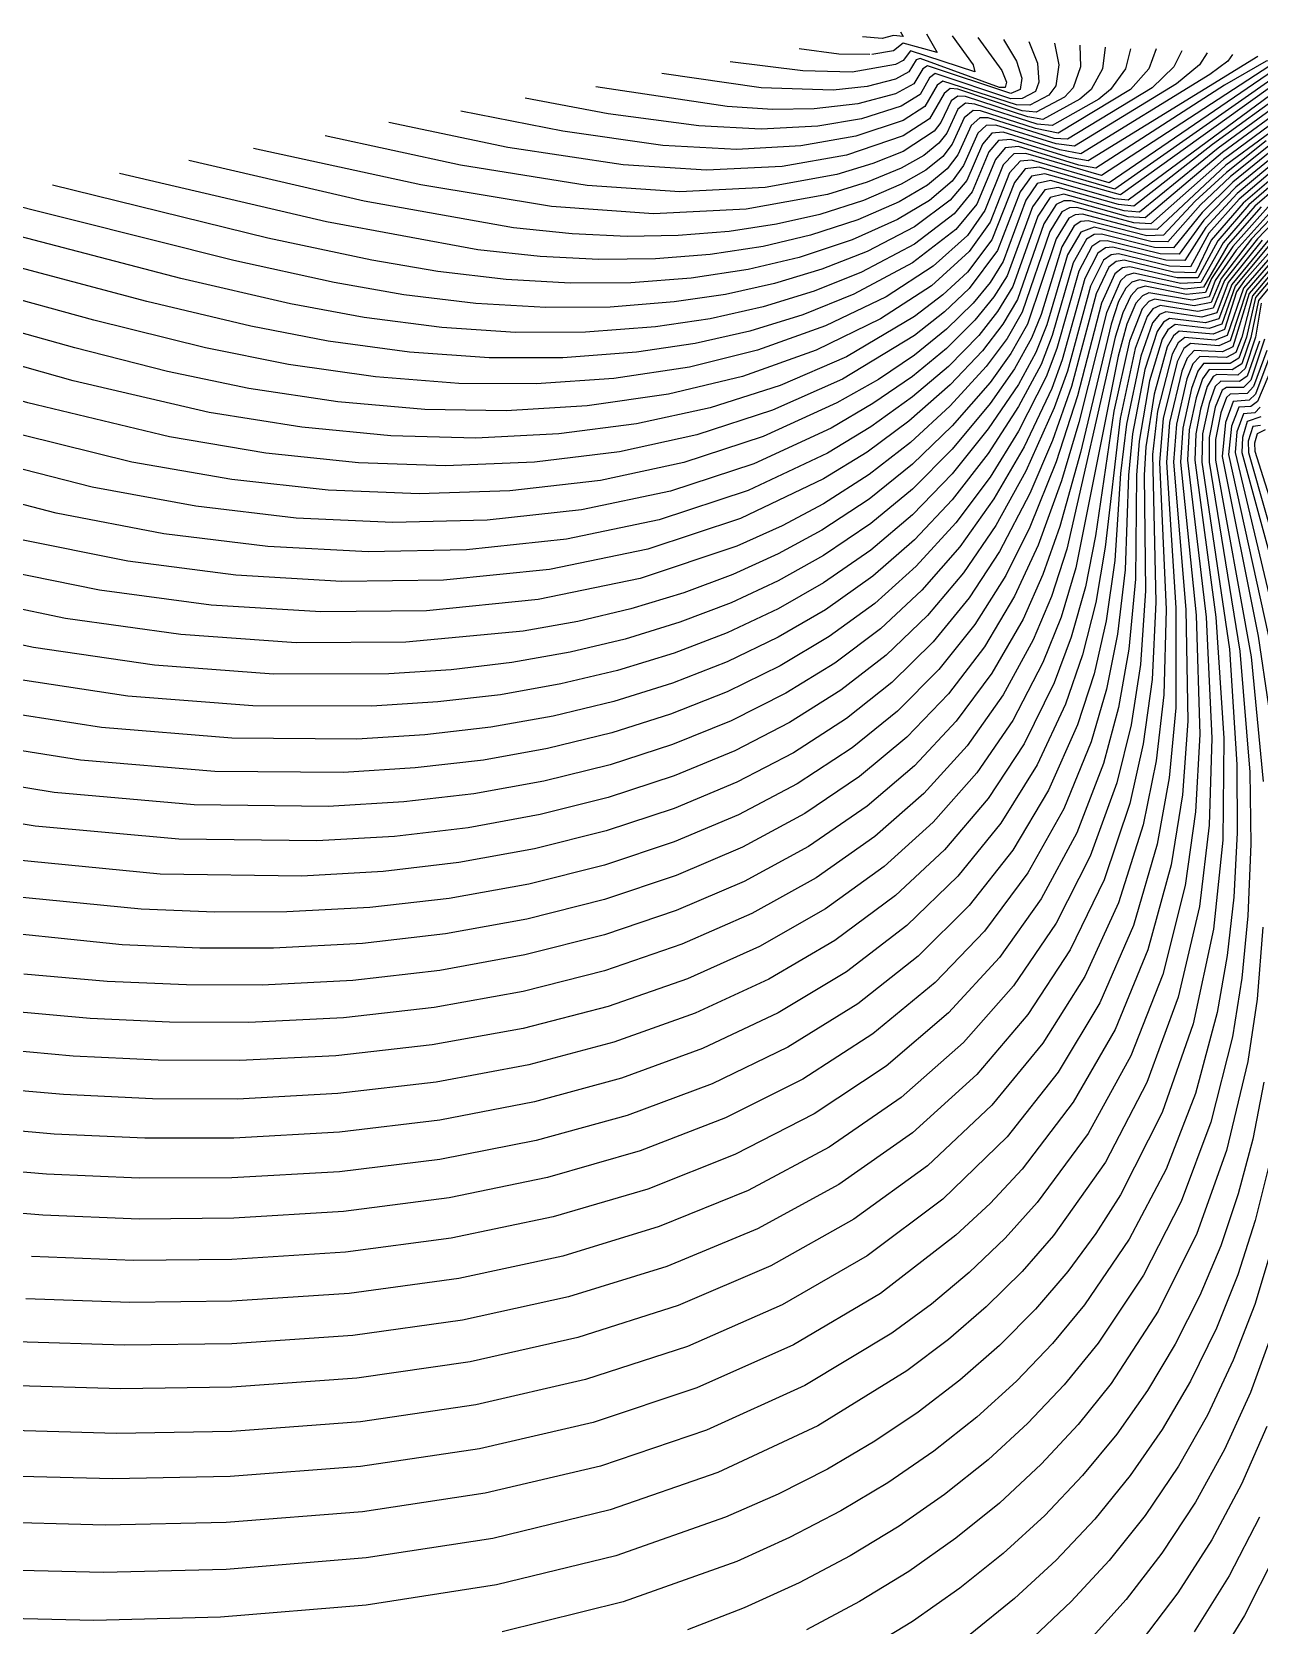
# Model space of a CAD drawing. Header units: inches. Extents: x 2608994 to 2618701, y 1261813 to 1271655.
# Drawn here: x 2614769 to 2615548, y 1270644 to 1271655 of the extents above; entities that cross this region are included whole.
import ezdxf

# ---------------------------------------------------------------- set-up
doc = ezdxf.new("R2010")
doc.units = ezdxf.units.IN
doc.header["$MEASUREMENT"] = 0

msp = doc.modelspace()

# ---------------------------------------------------------------- linework, layer by layer
for points, elevation in [([(2615386.1, 1271650.1), (2615394.4, 1271636.3), (2615397.7, 1271625.5), (2615396.8, 1271618.3), (2615390.8, 1271615.8), (2615338, 1271633.3), (2615335, 1271631.5), (2615329.2, 1271621.9), (2615317.6, 1271615.6), (2615293.6, 1271609.3), (2615266, 1271606.1), (2615239.6, 1271605.7), (2615210.8, 1271607.6), (2615127.3, 1271620.1)], 325), ([(2615369.8, 1271651.3), (2615385.2, 1271630.3), (2615388.1, 1271623.1), (2615387.2, 1271619.7), (2615383.6, 1271619.7), (2615333.2, 1271638.1), (2615330.8, 1271637.2), (2615326, 1271629.5), (2615317.6, 1271625), (2615299.6, 1271620.3), (2615278, 1271617.9), (2615232.4, 1271619.3), (2615169.2, 1271628.5)], 326), ([(2615353.5, 1271652.5), (2615367, 1271633.9), (2615368, 1271629.5), (2615327.2, 1271642.9), (2615322.4, 1271636.8), (2615317.6, 1271634.2), (2615290, 1271629.3), (2615258.8, 1271630.1), (2615212.6, 1271635.9)], 327), ([(2615320.8, 1271654.9), (2615322.4, 1271651.9), (2615316.4, 1271652.7), (2615309.2, 1271650.8), (2615296.6, 1271651.8)], 329), ([(2615337.2, 1271653.7), (2615344, 1271641.8), (2615322.4, 1271647.8), (2615316.4, 1271642.9), (2615302.6, 1271640.6)], 328), ([(2615547.6, 1271639.3), (2615440, 1271573), (2615428, 1271575.2), (2615390.8, 1271586.7), (2615382.9, 1271585.9), (2615376.9, 1271578.7), (2615366.3, 1271553.5), (2615354.8, 1271539.4), (2615329.6, 1271520.2), (2615296, 1271502.4), (2615266, 1271490.4), (2615233.6, 1271480.4), (2615200, 1271472.9), (2615165.2, 1271467.7), (2615120.8, 1271464.3), (2615076.4, 1271464.2), (2615029.6, 1271467.3), (2614980.4, 1271473.7), (2614933.6, 1271482.4), (2614864, 1271498.3), (2614696.2, 1271542.1)], 315), ([(2615531.6, 1271640.5), (2615528.6, 1271636.3), (2615517.1, 1271627.9), (2615435.2, 1271577.5), (2615422, 1271580), (2615386, 1271591.2), (2615378.8, 1271590.6), (2615372.8, 1271583.6), (2615362.9, 1271560.7), (2615352.4, 1271548.1), (2615329.6, 1271531.1), (2615299.6, 1271515.6), (2615270.8, 1271504.3), (2615240.8, 1271495.2), (2615209.6, 1271488.3), (2615177.2, 1271483.5), (2615136.4, 1271480.2), (2615095.6, 1271479.9), (2615051.2, 1271482.6), (2615005.6, 1271488.1), (2614961.3, 1271495.9), (2614897.6, 1271509.8), (2614739.8, 1271549.3)], 316), ([(2615515.5, 1271641.7), (2615510.6, 1271633.9), (2615496, 1271621.9), (2615431.3, 1271582.3), (2615419.6, 1271583.8), (2615381.2, 1271595.7), (2615375.2, 1271595.6), (2615369.8, 1271590.7), (2615360.8, 1271570.1), (2615353.6, 1271560.2), (2615339.2, 1271548), (2615318.8, 1271535.8), (2615290, 1271523), (2615256.4, 1271511.8), (2615224, 1271504.2), (2615188, 1271498.7), (2615149.6, 1271495.7), (2615111.2, 1271495.4), (2615070.4, 1271497.7), (2615027.2, 1271502.8), (2614985.2, 1271510), (2614919.2, 1271523.9), (2614782.5, 1271557.7)], 317), ([(2615499.3, 1271642.9), (2615494.3, 1271632.7), (2615480.6, 1271619.5), (2615426.8, 1271586.9), (2615418.4, 1271587.3), (2615376.4, 1271600.3), (2615371.2, 1271600.3), (2615365.6, 1271595.6), (2615357.2, 1271576.8), (2615350.4, 1271567.9), (2615338, 1271557.6), (2615320, 1271547.1), (2615293.6, 1271535.6), (2615263.6, 1271525.8), (2615233.6, 1271518.8), (2615200, 1271513.7), (2615165.2, 1271510.9), (2615129.2, 1271510.4), (2615092, 1271512.4), (2615052.4, 1271516.7), (2614956.4, 1271534.4), (2614825, 1271565.1)], 318), ([(2615483.1, 1271644.1), (2615478.4, 1271631.5), (2615466.7, 1271618.3), (2615420.8, 1271590.7), (2615406.4, 1271593.6), (2615371.6, 1271604.8), (2615366.8, 1271605), (2615361.2, 1271600.3), (2615353.6, 1271583.6), (2615347.6, 1271575.9), (2615336.8, 1271567.1), (2615321.2, 1271558.2), (2615297.2, 1271547.9), (2615269.6, 1271539.1), (2615242, 1271532.8), (2615212, 1271528.3), (2615179.6, 1271525.6), (2615147.2, 1271525.1), (2615112.4, 1271526.8), (2615075.2, 1271530.6), (2614980.4, 1271547.5), (2614869, 1271573.3)], 319), ([(2615466.8, 1271644.1), (2615463.5, 1271631.5), (2615454.1, 1271618.3), (2615446.6, 1271612.3), (2615417, 1271595.5), (2615407.6, 1271596.3), (2615368, 1271609), (2615362, 1271609.6), (2615357.2, 1271605.9), (2615350.2, 1271590.7), (2615345.2, 1271584.3), (2615335.6, 1271576.5), (2615321.2, 1271568.4), (2615299.6, 1271559.5), (2615274.4, 1271551.8), (2615222.8, 1271542.4), (2615164, 1271539.5), (2615099.2, 1271544.1), (2615016.4, 1271557.9), (2614910.2, 1271580.9)], 320), ([(2615450.7, 1271645.3), (2615448.9, 1271631.5), (2615441.7, 1271618.3), (2615434.7, 1271612.3), (2615411.2, 1271599.4), (2615401.6, 1271600.9), (2615362, 1271613.9), (2615357.2, 1271614.2), (2615353, 1271611.1), (2615346.4, 1271597.3), (2615342.1, 1271591.9), (2615322.4, 1271579), (2615303.2, 1271571.3), (2615280.4, 1271564.4), (2615234.8, 1271556.2), (2615180.8, 1271553.5), (2615122, 1271557.4), (2615041.6, 1271570.3), (2614955.5, 1271588.9)], 321), ([(2615434.6, 1271646.5), (2615435, 1271632.7), (2615430.4, 1271619.5), (2615424.8, 1271613.5), (2615406.8, 1271603.9), (2615398, 1271604.8), (2615357.2, 1271618.5), (2615352.4, 1271618.9), (2615348.4, 1271615.9), (2615339.2, 1271599.7), (2615322.4, 1271588.9), (2615286.4, 1271576.7), (2615245.6, 1271569.5), (2615197.6, 1271567.1), (2615144.8, 1271570.5), (2615071.6, 1271581.6), (2614996, 1271597.3)], 322), ([(2615418.5, 1271647.7), (2615421.2, 1271633.9), (2615419.3, 1271620.7), (2615414.9, 1271614.7), (2615402.8, 1271608.5), (2615394.4, 1271608.6), (2615347.6, 1271623.7), (2615344, 1271621.1), (2615336.3, 1271607.5), (2615322.4, 1271598.6), (2615292.4, 1271588.7), (2615257.6, 1271582.6), (2615216.8, 1271580.3), (2615170, 1271582.9), (2615106.4, 1271591.8), (2615041.7, 1271604.5)], 323), ([(2615402.3, 1271648.9), (2615407.7, 1271635.1), (2615408.6, 1271623.1), (2615406.4, 1271617.1), (2615398, 1271612.6), (2615390.8, 1271612.4), (2615342.8, 1271628.5), (2615339.2, 1271625.8), (2615333.2, 1271615.1), (2615321.2, 1271607.7), (2615296, 1271599.7), (2615268.4, 1271595.1), (2615232.4, 1271593.2), (2615192.8, 1271595.2), (2615135.2, 1271602.9), (2615082.5, 1271612.9)], 324), ([(2615301.4, 1271640.5), (2615281.6, 1271640.8), (2615256.4, 1271644.1)], 328), ([(2615634.1, 1271623.7), (2615596, 1271629.3), (2615557.6, 1271630.5), (2615453.2, 1271559.1), (2615404, 1271573.5), (2615396.8, 1271572.9), (2615389.9, 1271565.5), (2615377.6, 1271534.2), (2615364.4, 1271515.5), (2615340.4, 1271493.8), (2615308, 1271472.8), (2615267.2, 1271453), (2615220.4, 1271436.3), (2615173.6, 1271425), (2615122, 1271417.5), (2615070.4, 1271414.5), (2615018.8, 1271415.3), (2614963.6, 1271420.1), (2614907.2, 1271428.7), (2614855.6, 1271439.4), (2614796.8, 1271454.4), (2614568.8, 1271518.1)], 312), ([(2615587.4, 1271632.1), (2615555.2, 1271633.4), (2615448.4, 1271563.7), (2615400.4, 1271577.7), (2615392.8, 1271577.5), (2615386, 1271570.6), (2615374.3, 1271541.5), (2615363.2, 1271525.7), (2615341.6, 1271506.2), (2615311.6, 1271486.8), (2615273.2, 1271468.3), (2615230, 1271452.9), (2615186.8, 1271442.2), (2615138.8, 1271434.9), (2615089.6, 1271431.5), (2615040.4, 1271431.8), (2614987.6, 1271435.9), (2614932.4, 1271443.8), (2614879.6, 1271454.4), (2614808.8, 1271472), (2614609.9, 1271526.5)], 313), ([(2615559.9, 1271636.9), (2615552.8, 1271636.4), (2615526.4, 1271621), (2615444.8, 1271568.5), (2615434, 1271570.4), (2615395.6, 1271582.2), (2615387.2, 1271581.4), (2615381.1, 1271573.9), (2615369.2, 1271545.6), (2615356, 1271529.5), (2615328.4, 1271508.3), (2615291.2, 1271488.4), (2615258.8, 1271475.4), (2615225.2, 1271464.9), (2615190.4, 1271457.2), (2615153.2, 1271451.6), (2615106.4, 1271448.1), (2615059.6, 1271448.1), (2615009.2, 1271451.7), (2614957.6, 1271458.7), (2614908.4, 1271468.1), (2614842.4, 1271483.8), (2614654.3, 1271533.7)], 314), ([(2615749.3, 1271603.3), (2615622.4, 1271623.1), (2615562.4, 1271624.6), (2615460.4, 1271551.4), (2615412.4, 1271564.8), (2615404, 1271563.4), (2615396.7, 1271553.5), (2615382.4, 1271516.1), (2615364.4, 1271492.1), (2615348.8, 1271477.2), (2615329.6, 1271462.2), (2615284, 1271434.6), (2615239.6, 1271414.9), (2615191.6, 1271399.2), (2615142.4, 1271388.5), (2615088.4, 1271381.9), (2615032, 1271379.6), (2614976.8, 1271381.4), (2614918, 1271387.6), (2614856.8, 1271397.9), (2614766.8, 1271419.5), (2614482.5, 1271502.5)], 310), ([(2615688.1, 1271614.1), (2615606.8, 1271626.4), (2615560, 1271627.5), (2615456.8, 1271555.1), (2615408.8, 1271569), (2615399.9, 1271567.9), (2615393.2, 1271559.4), (2615378.8, 1271523), (2615363.2, 1271502.5), (2615347.6, 1271488), (2615329.6, 1271474.3), (2615286.4, 1271448.8), (2615244.4, 1271430.6), (2615200, 1271416.3), (2615153.2, 1271406.1), (2615104, 1271399.8), (2615051.2, 1271397.1), (2614997.2, 1271398.5), (2614940.8, 1271404), (2614882, 1271413.4), (2614795.6, 1271433.4), (2614523.8, 1271510.2)], 311), ([(2615810.5, 1271592.5), (2615640.4, 1271619.5), (2615564.8, 1271621.6), (2615465.2, 1271548.1), (2615456.8, 1271548.9), (2615416, 1271560.6), (2615407.6, 1271558.6), (2615400.4, 1271548.2), (2615385.9, 1271509.1), (2615377.6, 1271495.9), (2615366.8, 1271482.7), (2615350, 1271466.2), (2615329.6, 1271449.8), (2615306.8, 1271434.4), (2615280.4, 1271419.4), (2615233.6, 1271398.1), (2615183.2, 1271381.6), (2615130.4, 1271370.3), (2615072.8, 1271363.6), (2615015.2, 1271361.7), (2614957.6, 1271364), (2614896.4, 1271370.8), (2614832.8, 1271381.9), (2614740.4, 1271404.7)], 309), ([(2615569.6, 1271615.7), (2615522.4, 1271581.1), (2615472.4, 1271540.6), (2615462.8, 1271541.3), (2615424.4, 1271552), (2615415.8, 1271549.9), (2615407.9, 1271537.9), (2615392, 1271493.3), (2615382.4, 1271477.5), (2615370.4, 1271462.3), (2615351.2, 1271442.6), (2615328.4, 1271423.3), (2615302, 1271404.3), (2615274.4, 1271387.6), (2615224, 1271363.9), (2615167.6, 1271345.3), (2615108.8, 1271333), (2615045.2, 1271326.3), (2614982.8, 1271324.9), (2614919.2, 1271328.3), (2614853.2, 1271336.4), (2614784.8, 1271349.4), (2614686.4, 1271375)], 307), ([(2615567.2, 1271618.6), (2615518.9, 1271583.5), (2615468.8, 1271544.4), (2615459.2, 1271545.3), (2615420.8, 1271556.2), (2615412.4, 1271554.7), (2615404.6, 1271543.9), (2615388.4, 1271500.2), (2615380, 1271486.7), (2615368, 1271471.9), (2615350, 1271454), (2615328.4, 1271436.3), (2615303.2, 1271419), (2615276.8, 1271403.5), (2615227.6, 1271380.8), (2615174.8, 1271363.5), (2615118.4, 1271351.7), (2615058.4, 1271345.1), (2614998.4, 1271343.5), (2614937.2, 1271346.4), (2614873.6, 1271353.9), (2614807.6, 1271366), (2614711.6, 1271390.5)], 308), ([(2615574.4, 1271609.8), (2615525.7, 1271573.9), (2615479.7, 1271533.1), (2615468.8, 1271533.7), (2615432.8, 1271543.4), (2615428, 1271543.3), (2615423.2, 1271540.7), (2615415.6, 1271528.3), (2615398, 1271477), (2615388.4, 1271460.4), (2615375.2, 1271442.6), (2615352.4, 1271417.6), (2615327.2, 1271394.4), (2615300.8, 1271374), (2615272, 1271355.5), (2615245.6, 1271341.4), (2615216.8, 1271328.6), (2615155.6, 1271308), (2615090.8, 1271294.6), (2615020, 1271287.6), (2614952.8, 1271286.8), (2614883.2, 1271291.2), (2614812.4, 1271300.7), (2614738, 1271315.7)], 305), ([(2615572, 1271612.7), (2615525.2, 1271578.4), (2615476, 1271536.9), (2615465.2, 1271537.6), (2615429.2, 1271547.6), (2615424.4, 1271547.7), (2615419.6, 1271545.4), (2615411.8, 1271533.1), (2615395, 1271485.1), (2615385.8, 1271469.5), (2615372.8, 1271452.5), (2615352.4, 1271430.9), (2615326, 1271407.8), (2615299.6, 1271388.3), (2615272, 1271371.2), (2615219.2, 1271346), (2615160.4, 1271326.6), (2615098, 1271313.7), (2615030.8, 1271307), (2614966, 1271306.1), (2614898.8, 1271310.1), (2614830.4, 1271319.1), (2614759.6, 1271333.1)], 306), ([(2615576.8, 1271606.8), (2615527.3, 1271570.3), (2615483.7, 1271529.5), (2615472.4, 1271529.7), (2615436.4, 1271539.3), (2615431.6, 1271538.9), (2615427.6, 1271536.7), (2615419.5, 1271523.5), (2615401.3, 1271469.5), (2615390.8, 1271450.8), (2615377.6, 1271432.5), (2615353.6, 1271404.9), (2615328.4, 1271380.5), (2615300.8, 1271358.3), (2615270.8, 1271338.6), (2615243.2, 1271323.6), (2615214.4, 1271310.6), (2615183.2, 1271298.9), (2615149.6, 1271288.7), (2615116, 1271280.8), (2615081.2, 1271274.7), (2615006.8, 1271267.7), (2614937.2, 1271267.3), (2614864, 1271272.4), (2614790.8, 1271282.7), (2614714, 1271298.7)], 304), ([(2615552.8, 1271585.8), (2615527.6, 1271565.7), (2615507.8, 1271547.5), (2615487.7, 1271525.9), (2615477.2, 1271525.5), (2615440, 1271535.1), (2615435.2, 1271534.6), (2615431, 1271531.9), (2615423.2, 1271518.6), (2615410.1, 1271475.5), (2615404, 1271460.5), (2615393.2, 1271441.1), (2615377.6, 1271419), (2615353.6, 1271390), (2615328.4, 1271364.8), (2615302, 1271343), (2615272, 1271322.6), (2615243.2, 1271306.5), (2615213.2, 1271292.6), (2615180.8, 1271280.3), (2615146, 1271269.6), (2615111.2, 1271261.2), (2615074, 1271254.7), (2615035.6, 1271250.1), (2614996, 1271247.5), (2614922.8, 1271247.4), (2614847.2, 1271253), (2614770.4, 1271264.3), (2614691.2, 1271281.2)], 303), ([(2615562.3, 1271579.9), (2615533.6, 1271556.4), (2615513.3, 1271535.5), (2615497.7, 1271513.9), (2615485.6, 1271514), (2615452, 1271522.4), (2615447.2, 1271522), (2615442.2, 1271518.7), (2615434, 1271503.1), (2615420.1, 1271453.9), (2615413.3, 1271435.9), (2615395.6, 1271401.6), (2615377.6, 1271372.4), (2615356, 1271343.4), (2615330.8, 1271315.8), (2615304.4, 1271292.2), (2615275.6, 1271271.2), (2615244.4, 1271252.6), (2615210.8, 1271236.1), (2615174.8, 1271221.9), (2615137.6, 1271210.1), (2615096.8, 1271200.1), (2615056, 1271192.8), (2615012.8, 1271187.8), (2614967.2, 1271185), (2614885.6, 1271185.6), (2614800.4, 1271192.8), (2614716.4, 1271206)], 300), ([(2615558.8, 1271581.6), (2615531.7, 1271559.5), (2615512.2, 1271540.3), (2615494, 1271517.8), (2615482, 1271518), (2615448.4, 1271526.6), (2615443.6, 1271526.3), (2615438.8, 1271523.4), (2615430.4, 1271508.3), (2615417.1, 1271462.3), (2615410, 1271443.8), (2615395.6, 1271417.1), (2615376.4, 1271387.3), (2615353.6, 1271357.9), (2615329.6, 1271332.5), (2615303.2, 1271309.5), (2615273.2, 1271288.2), (2615243.2, 1271270.7), (2615210.8, 1271255.1), (2615176, 1271241.5), (2615138.8, 1271230), (2615100.4, 1271220.7), (2615060.8, 1271213.7), (2615018.8, 1271208.8), (2614975.6, 1271206.1), (2614896.4, 1271206.6), (2614813.6, 1271213.5), (2614732, 1271226.1)], 301), ([(2615556.4, 1271584.1), (2615530.3, 1271563.1), (2615511.2, 1271545.1), (2615490.4, 1271521.7), (2615479.6, 1271521.8), (2615443.6, 1271530.9), (2615435.2, 1271527.9), (2615426.8, 1271513.4), (2615413.6, 1271468.9), (2615406.7, 1271451.5), (2615395.6, 1271431.2), (2615376.4, 1271402.9), (2615353.6, 1271374.4), (2615328.4, 1271348.4), (2615302, 1271326.1), (2615272, 1271305.3), (2615243.2, 1271288.8), (2615210.8, 1271273.6), (2615177.2, 1271260.7), (2615141.2, 1271249.7), (2615105.2, 1271241.1), (2615066.8, 1271234.3), (2615027.2, 1271229.7), (2614985.2, 1271227), (2614909.6, 1271227.2), (2614830.4, 1271233.4), (2614752.4, 1271245.1)], 302), ([(2615566.8, 1271575.1), (2615535.7, 1271548.7), (2615516.5, 1271527.1), (2615504.8, 1271505.9), (2615491.6, 1271506.3), (2615459.2, 1271514.1), (2615454.4, 1271513.5), (2615449.6, 1271510), (2615441.4, 1271493.5), (2615426.8, 1271439.5), (2615418.4, 1271416.4), (2615400.4, 1271376.1), (2615381.2, 1271341.7), (2615360.8, 1271311.7), (2615338, 1271284.6), (2615311.6, 1271259.4), (2615282.8, 1271237.1), (2615250.4, 1271216.6), (2615215.6, 1271198.7), (2615177.2, 1271182.8), (2615135.2, 1271169.1), (2615092, 1271158.3), (2615046.4, 1271149.9), (2614999.6, 1271144.4), (2614950.4, 1271141.5), (2614862.8, 1271142.5), (2614771.6, 1271150.9), (2614681.6, 1271165.6)], 298), ([(2615563, 1271576.3), (2615534.4, 1271552.3), (2615514.5, 1271530.7), (2615501.2, 1271509.9), (2615489.2, 1271510), (2615455.6, 1271518.3), (2615450.8, 1271517.8), (2615446, 1271514.5), (2615437.7, 1271498.3), (2615423.4, 1271446.7), (2615416.9, 1271428.7), (2615399.2, 1271391.6), (2615380, 1271358.5), (2615358.4, 1271328.1), (2615334.4, 1271300.6), (2615308, 1271276.1), (2615279.2, 1271254.4), (2615248, 1271235.2), (2615213.2, 1271217.7), (2615176, 1271202.6), (2615136.4, 1271189.8), (2615094.4, 1271179.4), (2615050, 1271171.4), (2615005.6, 1271166.2), (2614957.6, 1271163.4), (2614872.4, 1271164.3), (2614783.6, 1271172.3), (2614696, 1271186.5)], 299), ([(2615572, 1271571.1), (2615541.8, 1271545.1), (2615522.1, 1271522.3), (2615509.6, 1271498.8), (2615496.4, 1271498.8), (2615466.4, 1271505.8), (2615461.6, 1271505.1), (2615456.8, 1271501.3), (2615448.3, 1271482.7), (2615433.2, 1271423.9), (2615419.6, 1271382.1), (2615402.8, 1271340.6), (2615387.6, 1271309.9), (2615368, 1271278.9), (2615345.2, 1271250.3), (2615318.8, 1271223.9), (2615290, 1271200.5), (2615255.2, 1271177.7), (2615218, 1271158.1), (2615177.2, 1271140.9), (2615132.8, 1271126.1), (2615084.8, 1271114.1), (2615034.4, 1271105), (2614984, 1271099.3), (2614931.2, 1271096.5), (2614885.6, 1271096.3), (2614838.8, 1271098.2), (2614741.6, 1271107.8)], 296), ([(2615570.8, 1271574.1), (2615538.2, 1271546.3), (2615518, 1271522.7), (2615508, 1271501.9), (2615494, 1271502.5), (2615462.8, 1271510), (2615457.6, 1271509.1), (2615453.1, 1271505.5), (2615445, 1271488.7), (2615429.4, 1271429.9), (2615417.2, 1271395.5), (2615402.8, 1271361.9), (2615383.6, 1271325.1), (2615364.4, 1271295.7), (2615341.6, 1271267.9), (2615315.2, 1271242), (2615286.4, 1271219.1), (2615252.8, 1271197.4), (2615216.8, 1271178.7), (2615177.2, 1271162.1), (2615134, 1271147.9), (2615088.4, 1271136.4), (2615040.4, 1271127.7), (2614992.4, 1271122.1), (2614940.8, 1271119.2), (2614850.8, 1271120.5), (2614756, 1271129.6)], 297), ([(2615573.2, 1271568), (2615545.6, 1271544.3), (2615525.5, 1271521.1), (2615511.4, 1271495.9), (2615498.8, 1271495.2), (2615468.8, 1271501.8), (2615464, 1271500.3), (2615460.4, 1271496.9), (2615451.5, 1271476.7), (2615434, 1271407), (2615422.9, 1271369.9), (2615408.2, 1271329.1), (2615393.2, 1271296.8), (2615374, 1271264.7), (2615351.2, 1271234.8), (2615324.8, 1271207.4), (2615294.8, 1271182.3), (2615260, 1271158.9), (2615220.4, 1271137.5), (2615178.4, 1271119.6), (2615132.8, 1271104.3), (2615083.6, 1271091.8), (2615032, 1271082.5), (2614979.2, 1271076.4), (2614922.8, 1271073.4), (2614876, 1271073.4), (2614826.8, 1271075.5), (2614724.8, 1271086.1)], 295), ([(2615566, 1271543.1), (2615547.3, 1271523.5), (2615526.5, 1271497.1), (2615519.2, 1271479.6), (2615509.6, 1271477.5), (2615485.6, 1271481.3), (2615481, 1271479.1), (2615477.3, 1271474.3), (2615469.7, 1271453.9), (2615460.1, 1271409.5), (2615450.7, 1271327.9), (2615444.8, 1271292.8), (2615436.4, 1271259.5), (2615425.6, 1271228.3), (2615407.6, 1271189.7), (2615384.5, 1271152.7), (2615357.2, 1271119.1), (2615324.8, 1271087.8), (2615286.4, 1271058.4), (2615243.2, 1271032.4), (2615195.2, 1271009.8), (2615143.6, 1270991), (2615088.4, 1270975.9), (2615028.4, 1270964.3), (2614964.8, 1270956.6), (2614897.6, 1270952.8), (2614841.2, 1270952.8), (2614783.6, 1270955.5), (2614724.8, 1270960.7)], 290), ([(2615562.8, 1271543.9), (2615543.5, 1271523.5), (2615524.3, 1271498.3), (2615518, 1271483.2), (2615507.2, 1271481.1), (2615482, 1271485.3), (2615478.4, 1271483.9), (2615474.1, 1271479.1), (2615466.2, 1271458.7), (2615456.2, 1271414.3), (2615444.5, 1271335.1), (2615438.1, 1271302.7), (2615429.2, 1271270.9), (2615418.4, 1271241.8), (2615399.2, 1271203.1), (2615376.4, 1271168.4), (2615348.8, 1271135.9), (2615317.6, 1271106.8), (2615279.2, 1271078.3), (2615237.2, 1271053.7), (2615190.4, 1271032.1), (2615138.8, 1271013.8), (2615084.8, 1270999.5), (2615026, 1270988.4), (2614963.6, 1270981.1), (2614900, 1270977.6), (2614846, 1270977.8), (2614789.6, 1270980.5), (2614733.2, 1270985.5)], 291), ([(2615558.5, 1271543.9), (2615533.9, 1271516.3), (2615520.5, 1271497.1), (2615516.8, 1271486.8), (2615506, 1271484.6), (2615478.4, 1271489.3), (2615474.3, 1271487.5), (2615470.2, 1271482.7), (2615464.5, 1271469.5), (2615459, 1271449.1), (2615432.1, 1271314.7), (2615422.7, 1271283.5), (2615411.2, 1271254.7), (2615392, 1271218), (2615369.2, 1271184.8), (2615341.6, 1271153.4), (2615310.4, 1271125.2), (2615273.2, 1271098.5), (2615231.2, 1271074.5), (2615185.6, 1271054), (2615135.2, 1271036.5), (2615081.2, 1271022.5), (2615023.6, 1271012), (2614962.4, 1271005.1), (2614901.2, 1271002.1), (2614849.6, 1271002.3), (2614795.6, 1271005), (2614740.4, 1271010)], 292), ([(2615554.2, 1271543.9), (2615531.8, 1271518.7), (2615518.2, 1271498.3), (2615514.4, 1271489.5), (2615502.4, 1271488.2), (2615476, 1271493.5), (2615471.2, 1271492), (2615467, 1271487.5), (2615461.8, 1271476.7), (2615457.1, 1271461.1), (2615426.4, 1271326.7), (2615416.6, 1271296.7), (2615405, 1271269.1), (2615386, 1271234.2), (2615363.1, 1271201.9), (2615335.6, 1271171.6), (2615304.4, 1271144.2), (2615267.2, 1271118.1), (2615226.4, 1271095.4), (2615182, 1271075.9), (2615132.8, 1271059.1), (2615081.2, 1271045.9), (2615024.8, 1271035.7), (2614967.2, 1271029.2), (2614907.2, 1271026.2), (2614856.8, 1271026.4), (2614806.4, 1271028.9), (2614752.4, 1271033.7)], 293), ([(2615549.7, 1271543.9), (2615528.7, 1271519.9), (2615513.2, 1271492.9), (2615501.2, 1271491.7), (2615472.4, 1271497.6), (2615467.6, 1271496.1), (2615463.7, 1271492.3), (2615459.2, 1271483.8), (2615454.5, 1271469.5), (2615435, 1271387.9), (2615421.9, 1271341.1), (2615411.2, 1271310.6), (2615398.6, 1271282.3), (2615378.8, 1271248), (2615356.2, 1271217.5), (2615329.6, 1271189.2), (2615299.6, 1271163.5), (2615262.4, 1271138), (2615221.6, 1271115.8), (2615178.4, 1271097.3), (2615132.8, 1271082), (2615082.4, 1271069.1), (2615028.4, 1271059.3), (2614973.2, 1271053), (2614915.6, 1271050), (2614867.6, 1271050.1), (2614817.2, 1271052.3), (2614764.4, 1271056.9)], 294), ([(2615570.8, 1271529.4), (2615538.4, 1271492.3), (2615528.1, 1271462.3), (2615520.4, 1271459.3), (2615501.2, 1271461), (2615497, 1271457.5), (2615493.2, 1271450.3), (2615484, 1271414.3), (2615480.8, 1271386.7), (2615482.8, 1271293.1), (2615480.5, 1271243.9), (2615474.9, 1271203.1), (2615466.4, 1271165.3), (2615450, 1271116.7), (2615428.4, 1271072.3), (2615401.6, 1271031.3), (2615369.2, 1270993.3), (2615328.4, 1270956.3), (2615281.6, 1270923.5), (2615230, 1270895.4), (2615172.4, 1270871.4), (2615110, 1270852.1), (2615042.8, 1270837.4), (2614973.2, 1270827.7), (2614896.4, 1270822.4), (2614828, 1270821.4), (2614759.6, 1270823.6)], 285), ([(2615570.8, 1271532.9), (2615539.1, 1271497.1), (2615534.1, 1271489.9), (2615526.4, 1271466), (2615519.2, 1271463), (2615497.6, 1271464.9), (2615494, 1271462.1), (2615490, 1271455.1), (2615481.7, 1271425.1), (2615476.5, 1271391.5), (2615475.5, 1271373.5), (2615476.3, 1271300.3), (2615473.1, 1271253.5), (2615467.1, 1271215.1), (2615458, 1271178.3), (2615441.2, 1271131.8), (2615419.6, 1271089.3), (2615392.5, 1271049.5), (2615360.7, 1271013.5), (2615321.2, 1270978.6), (2615275.6, 1270947.2), (2615224, 1270919.7), (2615167.6, 1270896.7), (2615106.4, 1270878), (2615040.4, 1270863.8), (2614970.8, 1270854.3), (2614896.4, 1270849.4), (2614831.6, 1270848.6), (2614765.6, 1270850.8)], 286), ([(2615557, 1271525.9), (2615531, 1271494.7), (2615522.8, 1271472.9), (2615514.4, 1271470.3), (2615491.6, 1271473.1), (2615487.7, 1271470.7), (2615483.6, 1271464.7), (2615475.9, 1271440.7), (2615468.1, 1271399.9), (2615465.5, 1271373.5), (2615463.4, 1271313.5), (2615458.6, 1271272.7), (2615451.6, 1271237.9), (2615441.8, 1271204.3), (2615424.4, 1271161.8), (2615401.6, 1271121.3), (2615374.1, 1271084.3), (2615342.8, 1271051.6), (2615303.2, 1271019), (2615258.8, 1270990.4), (2615209.6, 1270965.7), (2615155.6, 1270944.8), (2615096.8, 1270927.8), (2615034.4, 1270915), (2614967.2, 1270906.3), (2614897.6, 1270902), (2614837.6, 1270901.5), (2614776.4, 1270903.9), (2614712.8, 1270909.2)], 288), ([(2615550.4, 1271522.7), (2615528.7, 1271495.9), (2615521.6, 1271476.7), (2615512, 1271473.9), (2615489.2, 1271477.3), (2615485.1, 1271475.5), (2615480.8, 1271470.2), (2615473.3, 1271449.1), (2615464.2, 1271405.9), (2615460.5, 1271374.7), (2615456.9, 1271319.5), (2615451.3, 1271281.1), (2615443.6, 1271247.5), (2615433.2, 1271215.1), (2615414.8, 1271173.7), (2615392, 1271135.7), (2615364.4, 1271100.6), (2615332, 1271068.3), (2615293.6, 1271038.1), (2615249.2, 1271010.6), (2615201.2, 1270987.4), (2615147.2, 1270967.3), (2615089.6, 1270951.4), (2615028.4, 1270939.4), (2614964.8, 1270931.6), (2614896.4, 1270927.6), (2614837.6, 1270927.4), (2614778.8, 1270930), (2614716.4, 1270935.4)], 289), ([(2615573.5, 1271518.7), (2615546.2, 1271486.3), (2615540.3, 1271461.1), (2615535.5, 1271447.9), (2615530, 1271444.5), (2615513.2, 1271444.5), (2615509.4, 1271439.5), (2615505.5, 1271428.7), (2615499.9, 1271403.5), (2615498.6, 1271381.9), (2615508.4, 1271284.7), (2615510.7, 1271209.1), (2615508.1, 1271159.9), (2615501.4, 1271113.1), (2615487.2, 1271056.7), (2615467, 1271005.1), (2615440, 1270955.9), (2615407.6, 1270912), (2615387.2, 1270889.5), (2615364.4, 1270867.7), (2615340.4, 1270847.6), (2615315.2, 1270829.2), (2615260, 1270796), (2615197.6, 1270767.5), (2615130.4, 1270744.8), (2615057.2, 1270727.5), (2614979.2, 1270715.8), (2614892.8, 1270708.9), (2614816, 1270707.2), (2614738, 1270709.3)], 281), ([(2615573.2, 1271521.8), (2615544.1, 1271487.5), (2615537.4, 1271461.1), (2615533.6, 1271451.5), (2615527.6, 1271448.2), (2615510.8, 1271449), (2615506.4, 1271444.3), (2615502.5, 1271434.7), (2615495.9, 1271405.9), (2615494.1, 1271381.9), (2615501.9, 1271288.3), (2615503.1, 1271217.5), (2615499.7, 1271170.7), (2615492.5, 1271126.3), (2615477.8, 1271072.3), (2615457, 1271021.9), (2615430.4, 1270975.6), (2615398, 1270933.1), (2615377.6, 1270911.3), (2615356, 1270891.2), (2615308, 1270854.3), (2615252.8, 1270821.8), (2615191.6, 1270794.4), (2615125.6, 1270772.5), (2615053.6, 1270755.7), (2614978, 1270744.5), (2614895.2, 1270738.2), (2614820.8, 1270736.6), (2614745.2, 1270738.6)], 282), ([(2615572.9, 1271524.7), (2615542, 1271488.9), (2615531.7, 1271455.1), (2615525.2, 1271451.9), (2615507.2, 1271452.8), (2615502.8, 1271447.9), (2615499.3, 1271439.5), (2615491.6, 1271407.1), (2615489.7, 1271381.9), (2615495.6, 1271289.5), (2615495.5, 1271225.9), (2615491.3, 1271181.5), (2615483.7, 1271139.5), (2615468.6, 1271087.9), (2615447.2, 1271038.7), (2615420.8, 1270994.7), (2615388.4, 1270953.7), (2615347.6, 1270914.1), (2615299.6, 1270878.1), (2615245.6, 1270847), (2615185.6, 1270820.7), (2615120.8, 1270799.7), (2615051.2, 1270783.7), (2614978, 1270772.9), (2614896.4, 1270766.8), (2614823.2, 1270765.4), (2614750, 1270767.5)], 283), ([(2615572, 1271527.2), (2615540.6, 1271491.1), (2615530, 1271458.8), (2615522.8, 1271455.6), (2615504.8, 1271457.1), (2615500.7, 1271453.9), (2615496.4, 1271445.5), (2615487.6, 1271409.5), (2615485.1, 1271381.9), (2615489.3, 1271288.3), (2615487.9, 1271234.3), (2615483.1, 1271192.3), (2615474.8, 1271151.7), (2615459.2, 1271102.3), (2615437.7, 1271055.5), (2615411.2, 1271013.2), (2615378.8, 1270973.8), (2615338, 1270935.4), (2615291.2, 1270901.4), (2615238.4, 1270871.8), (2615179.6, 1270846.6), (2615116, 1270826.3), (2615047.6, 1270810.9), (2614975.6, 1270800.6), (2614896.4, 1270794.8), (2614825.6, 1270793.7), (2614753.6, 1270795.8)], 284), ([(2615555.2, 1271519.9), (2615533.2, 1271493.5), (2615524.7, 1271469.5), (2615516.8, 1271466.7), (2615495.2, 1271469.2), (2615490.4, 1271465.9), (2615486.8, 1271459.9), (2615478.9, 1271433.5), (2615472.2, 1271395.1), (2615470.5, 1271373.5), (2615469.9, 1271307.5), (2615465.8, 1271263.1), (2615459.2, 1271226.2), (2615449.6, 1271190.7), (2615432.6, 1271146.7), (2615410.1, 1271104.7), (2615383.6, 1271067.5), (2615351.2, 1271032.3), (2615311.6, 1270998.6), (2615266, 1270968.3), (2615215.6, 1270942.4), (2615160.4, 1270920.5), (2615100.4, 1270902.9), (2615035.6, 1270889.4), (2614968.4, 1270880.5), (2614896.4, 1270875.9), (2614834, 1270875.3), (2614769.2, 1270877.7)], 287), ([(2615572.2, 1271513.9), (2615548, 1271484.5), (2615543.2, 1271460.9), (2615537.4, 1271444.3), (2615531.2, 1271440.5), (2615516.7, 1271440.7), (2615512.4, 1271434.7), (2615508.5, 1271422.7), (2615504.1, 1271402.3), (2615503, 1271383.1), (2615514.8, 1271283.5), (2615518.4, 1271206.7), (2615516.7, 1271151.5), (2615510.5, 1271099.9), (2615497.1, 1271042.3), (2615477.2, 1270988.1), (2615450.8, 1270937.6), (2615417.8, 1270891.1), (2615397.9, 1270868.3), (2615375.2, 1270845.9), (2615351.2, 1270825.1), (2615324.8, 1270805.2), (2615268.4, 1270770.4), (2615204.8, 1270740.6), (2615136.4, 1270717), (2615062, 1270698.9), (2614981.6, 1270686.5), (2614892.8, 1270679.2), (2614814.8, 1270677.2), (2614735.6, 1270679.2)], 280), ([(2615549.8, 1271482.7), (2615546.2, 1271461.1), (2615539.6, 1271441.2), (2615534.8, 1271437), (2615521.6, 1271437.4), (2615519.2, 1271436.2), (2615515.4, 1271429.9), (2615511.2, 1271415.5), (2615508.2, 1271399.9), (2615507.5, 1271383.1), (2615521, 1271283.5), (2615526.1, 1271206.7), (2615525.3, 1271141.9), (2615519.4, 1271085.5), (2615506.5, 1271025.5), (2615486.8, 1270969.1), (2615460.4, 1270916.9), (2615444.7, 1270892.3), (2615426.9, 1270868.3), (2615406.4, 1270844.4), (2615383.6, 1270821.3), (2615358.4, 1270799.2), (2615332, 1270779), (2615304.4, 1270760.5), (2615274.4, 1270742.9), (2615243.2, 1270727), (2615209.6, 1270712.3), (2615140, 1270687.9), (2615064.4, 1270669.4), (2614981.6, 1270656.5), (2614889.2, 1270648.8), (2614808.8, 1270646.7), (2614728.4, 1270648.6)], 279), ([(2615562.4, 1271468.6), (2615546.1, 1271425.1), (2615542, 1271421.3), (2615531.9, 1271420.3), (2615527, 1271407.1), (2615524.9, 1271385.5), (2615547.8, 1271271.5), (2615554.4, 1271227.1)], 275), ([(2615548.6, 1271458.7), (2615540.8, 1271436.5), (2615536, 1271433), (2615524, 1271433.2), (2615520.6, 1271429.9), (2615516.6, 1271419.1), (2615512.5, 1271399.9), (2615512.1, 1271381.9), (2615529.5, 1271263.1), (2615534.3, 1271189.9), (2615534.4, 1271146.7), (2615532.4, 1271105.9), (2615528.2, 1271068.7), (2615521.8, 1271032.7), (2615508, 1270981.1), (2615489.3, 1270933.1), (2615465.9, 1270888.7), (2615437.6, 1270847.1), (2615417.2, 1270822.5), (2615394.4, 1270798.6), (2615369.2, 1270775.8), (2615342, 1270754.3), (2615312.8, 1270734.2), (2615282.8, 1270716.3), (2615250.4, 1270699.4), (2615216.8, 1270684.3), (2615144.8, 1270658.7), (2615068, 1270639.5)], 278), ([(2615551.9, 1271459.9), (2615543.2, 1271433.8), (2615538.4, 1271429.2), (2615527.6, 1271429.3), (2615524.9, 1271427.5), (2615520.5, 1271416.7), (2615516.6, 1271397.5), (2615516.6, 1271381.9), (2615536.2, 1271261.9), (2615542.5, 1271185.1), (2615543.1, 1271139.5), (2615541.3, 1271093.9), (2615537.5, 1271054.3), (2615531.5, 1271017.1), (2615517.8, 1270963.1), (2615499, 1270912.7), (2615475.1, 1270865.9), (2615446.2, 1270822.7), (2615424.7, 1270796.3), (2615401.6, 1270771.9), (2615376.4, 1270748.8), (2615348.8, 1270726.8), (2615320, 1270706.7), (2615288.8, 1270687.8), (2615256.4, 1270670.7), (2615221.6, 1270654.9), (2615185.6, 1270640.8)], 277), ([(2615564.8, 1271461.1), (2615547.3, 1271420.3), (2615543.2, 1271417.1), (2615535.5, 1271416.7), (2615530.8, 1271404.7), (2615529, 1271386.7), (2615554.3, 1271271.5)], 274), ([(2615553.4, 1271452.7), (2615544.9, 1271429.9), (2615540.8, 1271425.5), (2615530, 1271425.1), (2615527.6, 1271422.8), (2615524, 1271413.1), (2615520.7, 1271396.3), (2615520.8, 1271383.1), (2615543.3, 1271258.3), (2615550.9, 1271179.1)], 276), ([(2615549.1, 1271416.7), (2615545.6, 1271413.2), (2615538.4, 1271412.6), (2615534.3, 1271401.1), (2615533.1, 1271387.9), (2615561, 1271271.5)], 273), ([(2615549.4, 1271410.7), (2615540.8, 1271407.7), (2615537.8, 1271397.5), (2615537.4, 1271387.9), (2615558.3, 1271311.1)], 272), ([(2615549.2, 1271405.2), (2615544.4, 1271404.5), (2615541.5, 1271395.1), (2615541.6, 1271387.9), (2615576.6, 1271265.5)], 271), ([(2615552.3, 1271402.3), (2615547.1, 1271399.9), (2615545.5, 1271393.9), (2615545.6, 1271388.9), (2615583.1, 1271270.3)], 270), ([(2615550.8, 1271086.7), (2615547.1, 1271041.1), (2615541.2, 1271001.5), (2615527.8, 1270945.1), (2615508.9, 1270892.3), (2615484.4, 1270843), (2615454.4, 1270797.2), (2615433.5, 1270771.1), (2615410, 1270745.9), (2615383.6, 1270721.3), (2615356, 1270699), (2615326, 1270677.9), (2615294.8, 1270658.8), (2615261.2, 1270640.9)], 276), ([(2615551.5, 1270988.3), (2615544.4, 1270952.3), (2615535.2, 1270917.5), (2615524, 1270884.6), (2615510.8, 1270853), (2615495.2, 1270822.1), (2615477.6, 1270792.7), (2615458.1, 1270765.1), (2615436.4, 1270738.7), (2615412.4, 1270713.4), (2615386, 1270689.2), (2615358.4, 1270667.2), (2615328.4, 1270646.2), (2615296, 1270626.5)], 275), ([(2615555.1, 1270937.9), (2615545.9, 1270900.7), (2615534.8, 1270866.1), (2615521.3, 1270832.3), (2615504.8, 1270798.7), (2615486.8, 1270768), (2615466.5, 1270738.7), (2615444.1, 1270711.1), (2615419.6, 1270685.1), (2615393.2, 1270660.7), (2615365, 1270637.9)], 274), ([(2615556.6, 1270883.9), (2615545.6, 1270847.4), (2615532, 1270811.9), (2615515.6, 1270777.1), (2615497.2, 1270744.7), (2615476, 1270713.5), (2615453.2, 1270684.8), (2615429.2, 1270658.8), (2615401.6, 1270632.8)], 273), ([(2615556.4, 1270828.7), (2615542.9, 1270791.5), (2615526.4, 1270755.3), (2615508, 1270721.9), (2615486.7, 1270689.5), (2615464, 1270660.1), (2615438.8, 1270632.1)], 272), ([(2615553.3, 1270769.9), (2615537.2, 1270733.3), (2615518.3, 1270697.9), (2615496.8, 1270664.3), (2615473.6, 1270633.7)], 271), ([(2615548.6, 1270712.3), (2615529.4, 1270675.1), (2615507.2, 1270639.5)], 270), ([(2615558.8, 1270688.9), (2615539.1, 1270649.9), (2615516.3, 1270612.7)], 269)]:
    msp.add_lwpolyline(points, dxfattribs=dict(elevation=elevation))

doc.saveas('drawing.dxf')
